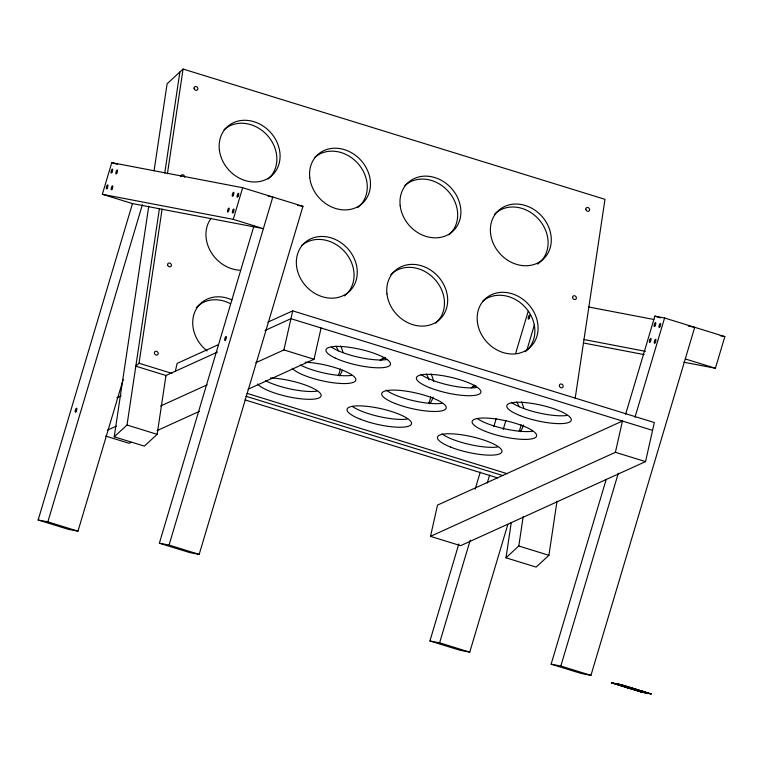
<?xml version="1.0" encoding="UTF-8"?>
<svg xmlns="http://www.w3.org/2000/svg" width="763" height="763" viewBox="0 0 763 763"><rect width="100%" height="100%" fill="white"/><g stroke="black" fill="none" stroke-linecap="round" stroke-linejoin="round"><path stroke-width="1.14" d="M165.962 375.491L157.149 434.328L144.36 446.126L114.221 436.817L148.766 206.163M154.059 170.864L167.097 83.777L183.082 69.042L604.983 199.324L575.197 398.2M114.221 436.817L127.011 425.029L159.438 208.499M164.732 173.191L179.887 71.989M166.534 375.663L135.824 366.183L139.028 363.236L162.109 209.081M167.402 173.773L183.082 69.042M557.019 501.177L548.912 555.311L536.122 567.1L505.993 557.791L511.277 522.493M505.993 557.791L518.783 546.003L523.189 516.58M175.366 371.219L177.121 363.407L218.17 344.752M255.796 362.721L283.912 349.94L292.696 310.865L654.33 422.54L645.536 461.605L460.614 545.669L430.485 536.36L437.514 505.106L622.436 421.052L615.407 452.306L430.485 536.36M248.08 389.235L314.051 359.249L321.08 327.985M102.337 194.288L233.249 219.353L263.378 228.662L132.476 203.597L102.337 194.288L111.77 162.643L242.672 187.717L302.949 206.325L199.191 554.377L189.491 552.517L159.362 543.208L253.926 225.972M123.224 379.392L77.979 531.162L68.288 529.303L38.15 519.994L132.381 203.902M38.15 519.994L47.85 521.854L142.414 204.618M233.249 219.353L242.672 187.717M159.362 543.208L169.052 545.068L272.811 197.026L268.137 196.129M507.853 524.334L469.75 652.136L460.051 650.276L429.912 640.977L458.83 543.981M475.158 489.207L480.261 472.087M493.871 426.441L496.255 418.448M515.645 353.412L528.225 311.19M429.912 640.977L439.612 642.827L470.227 540.128M487.242 483.074L489.617 475.082M503.227 429.435L505.945 420.308M527.042 349.559L534.52 324.456M688.245 326.068L694.712 327.298L590.953 675.35L581.263 673.491L551.124 664.182L606.232 479.326M625.622 414.28L654.883 316.14L664.583 317.999L724.85 336.607L715.417 368.252L683.858 362.206M551.124 664.182L560.824 666.042L618.316 473.194M634.978 417.275L664.583 317.999M267.851 322.158L292.696 310.865M116.834 397.828L121.155 395.863M165.495 375.701L217.493 352.067M264.99 330.484L290.941 318.686L652.575 430.351M107.64 430.065L116.291 426.135M160.631 405.983L207.126 384.838M131.284 442.321L129.119 443.303L105.685 436.064M157.235 430.523L199.41 411.352M297.56 205.295L302.949 206.325M588.349 306.936L653.805 319.468M720.177 335.71L724.85 336.607M583.6 339.468L645.546 351.333M584.515 343.178L644.125 354.595M611.392 682.799L621.092 684.649L651.23 693.958L641.53 692.098L611.392 682.799L651.23 693.958M618.927 685.126L628.626 686.977M626.461 687.453L636.161 689.304M633.996 689.781L643.695 691.631M631.726 688.569C636.466 689.876 627.234 687.015 630.238 688.112M630.476 687.997L627.358 687.196L631.211 688.417M631.506 688.302L635.264 689.561L630.104 688.15M654.883 316.14L660.462 317.866M111.77 162.643L117.349 164.369M685.279 358.944L715.417 368.252M283.912 349.94L314.051 359.249M615.407 452.306L645.536 461.605M247.002 393.346L507.424 473.756M139.028 363.236L171.999 373.422M245.924 396.245L502.931 475.607M244.999 399.898L497.457 477.857M127.011 425.029L157.149 434.328M518.783 546.003L548.912 555.311M169.052 545.068L199.191 554.377M560.824 666.042L590.953 675.35M618.669 684.192L648.808 693.5M616.246 683.724L646.385 693.033M613.824 683.257L643.953 692.566M47.85 521.854L77.979 531.162M439.612 642.827L469.75 652.136M621.092 684.649L641.53 692.098M180.85 176.625A2.06 1.755 47.3 0 1 182.71 174.756A2.06 1.755 47.3 0 1 184.617 177.197M471.219 387.89A33.028 28.078 47.3 0 1 474.433 385.172M521.463 401.853A33.028 28.078 47.3 0 1 523.78 408.176M523.542 425.01A33.028 28.078 47.3 0 1 520.252 431.715M340.651 346.011A33.028 28.078 47.3 0 1 342.969 352.344M342.368 370.198A33.028 28.078 47.3 0 1 339.44 375.873M380.098 360.727A33.028 28.078 47.3 0 1 384.027 357.246M431.057 373.927A33.028 28.078 47.3 0 1 433.651 381.414M433.136 397.084A33.028 28.078 47.3 0 1 429.846 403.799M380.832 360.203A33.028 28.078 47.3 0 1 385.449 357.647M426.355 374.042A33.028 28.078 47.3 0 1 429.092 379.793M430.742 396.836A33.028 28.078 47.3 0 1 428.758 403.045M473.003 386.984A33.028 28.078 47.3 0 1 475.854 385.563M516.761 401.958A33.028 28.078 47.3 0 1 519.126 406.736M521.148 424.753A33.028 28.078 47.3 0 1 519.164 430.971M335.939 346.116A33.028 28.078 47.3 0 1 338.305 350.904M340.336 368.92A33.028 28.078 47.3 0 1 338.352 375.129M196.225 307.689A33.028 28.078 47.3 0 1 230.655 303.827M301.967 245.314A33.028 28.078 47.3 0 1 345.448 252.591A33.028 28.078 47.3 0 1 344.418 295.891M390.837 274.661A33.028 28.078 47.3 0 1 434.624 279.115A33.028 28.078 47.3 0 1 435.644 323.14M482.788 301.147A33.028 28.078 47.3 0 1 526.26 308.433A33.028 28.078 47.3 0 1 525.23 351.724M223.988 129.834A33.028 28.078 47.3 0 1 267.441 135.48A33.028 28.078 47.3 0 1 268.051 179.047M314.394 157.75A33.028 28.078 47.3 0 1 358.257 163.864A33.028 28.078 47.3 0 1 357.637 207.631M404.81 185.667A33.028 28.078 47.3 0 1 448.253 191.313A33.028 28.078 47.3 0 1 448.863 234.88M494.462 214.317A33.028 28.078 47.3 0 1 539.079 219.696A33.028 28.078 47.3 0 1 537.6 264.093M239.935 270.226A33.028 28.078 47.3 0 1 210.378 251.008A33.028 28.078 47.3 0 1 211.16 218.247M207.145 350.951A33.028 28.078 47.3 0 1 195.404 310.636A33.028 28.078 47.3 0 1 231.952 299.926M566.919 415.473A33.028 8.05 12.7 0 1 511.324 402.263M316.759 391.161A33.028 8.05 12.7 0 1 265.562 380.708M441.844 403.322A33.028 8.05 12.7 0 1 386.24 390.103M532.25 431.238A33.028 8.05 12.7 0 1 477.371 418.563M407.165 419.078A33.028 8.05 12.7 0 1 352.296 406.412M387.575 359.392A33.028 8.05 12.7 0 1 331.686 347.279M476.513 387.556A33.028 8.05 12.7 0 1 420.918 374.347M497.571 447.004A33.028 8.05 12.7 0 1 441.977 433.785M351.438 375.406A33.028 8.05 12.7 0 1 300.24 364.952M305.162 362.225A33.028 8.05 12.7 0 1 352.105 375.043A33.028 8.05 12.7 0 1 335.081 382.997A33.028 8.05 12.7 0 1 292.239 368.252M270.493 377.981A33.028 8.05 12.7 0 1 317.427 390.799A33.028 8.05 12.7 0 1 300.412 398.753A33.028 8.05 12.7 0 1 257.57 384.018M623.781 686.051L639.213 690.744L623.781 686.051M572.612 297.599A2.06 1.755 47.3 0 0 575.674 299.325A2.06 1.755 47.3 0 0 575.207 295.987A2.06 1.755 47.3 0 0 572.612 297.599M559.384 385.811A2.06 1.755 47.3 0 0 562.417 387.614A2.06 1.755 47.3 0 0 562.035 384.275A2.06 1.755 47.3 0 0 559.384 385.811M585.822 209.291A2.06 1.755 47.3 0 0 588.855 211.093A2.06 1.755 47.3 0 0 588.464 207.755A2.06 1.755 47.3 0 0 585.822 209.291M194.06 88.317A2.06 1.755 47.3 0 0 197.083 90.11A2.06 1.755 47.3 0 0 196.701 86.782A2.06 1.755 47.3 0 0 194.06 88.317M167.622 264.837A2.06 1.755 47.3 0 0 170.654 266.63A2.06 1.755 47.3 0 0 170.263 263.292A2.06 1.755 47.3 0 0 167.622 264.837M154.403 353.097A2.06 1.755 47.3 0 0 157.436 354.89A2.06 1.755 47.3 0 0 157.044 351.552A2.06 1.755 47.3 0 0 154.403 353.097M219.362 149.767A33.028 28.078 47.3 0 0 267.803 178.523A33.028 28.078 47.3 0 0 261.671 125.132A33.028 28.078 47.3 0 0 219.362 149.767M309.768 177.684A33.028 28.078 47.3 0 0 358.209 206.449A33.028 28.078 47.3 0 0 352.077 153.058A33.028 28.078 47.3 0 0 309.768 177.684M400.174 205.609A33.028 28.078 47.3 0 0 448.625 234.365A33.028 28.078 47.3 0 0 442.483 180.974A33.028 28.078 47.3 0 0 400.174 205.609M490.58 233.526A33.028 28.078 47.3 0 0 539.031 262.281A33.028 28.078 47.3 0 0 532.889 208.89A33.028 28.078 47.3 0 0 490.58 233.526M477.371 321.786A33.028 28.078 47.3 0 0 525.812 350.541A33.028 28.078 47.3 0 0 519.67 297.15A33.028 28.078 47.3 0 0 477.371 321.786M386.955 293.86A33.028 28.078 47.3 0 0 435.406 322.625A33.028 28.078 47.3 0 0 429.264 269.234A33.028 28.078 47.3 0 0 386.955 293.86M296.549 265.944A33.028 28.078 47.3 0 0 344.99 294.709A33.028 28.078 47.3 0 0 338.858 241.308A33.028 28.078 47.3 0 0 296.549 265.944M334.909 357.885A33.028 8.05 12.7 0 0 389.216 365.954A33.028 8.05 12.7 0 0 350.579 347.489A33.028 8.05 12.7 0 0 334.909 357.885M429.674 387.69A33.028 8.05 12.7 0 0 480.738 392.659A33.028 8.05 12.7 0 0 435.501 374.728A33.028 8.05 12.7 0 0 429.674 387.69M520.08 415.606A33.028 8.05 12.7 0 0 571.144 420.575A33.028 8.05 12.7 0 0 525.907 402.645A33.028 8.05 12.7 0 0 520.08 415.606M395.005 403.455A33.028 8.05 12.7 0 0 446.069 408.415A33.028 8.05 12.7 0 0 400.833 390.494A33.028 8.05 12.7 0 0 395.005 403.455M485.411 431.372A33.028 8.05 12.7 0 0 536.475 436.331A33.028 8.05 12.7 0 0 491.238 418.41A33.028 8.05 12.7 0 0 485.411 431.372M360.327 419.211A33.028 8.05 12.7 0 0 411.391 424.18A33.028 8.05 12.7 0 0 366.154 406.25A33.028 8.05 12.7 0 0 360.327 419.211M450.733 447.128A33.028 8.05 12.7 0 0 501.796 452.097A33.028 8.05 12.7 0 0 456.56 434.166A33.028 8.05 12.7 0 0 450.733 447.128M622.732 686.28A16.519 0.515 16.6 0 0 647.119 693.109A16.519 0.515 16.6 0 0 624.086 685.746A16.519 0.515 16.6 0 0 622.732 686.28M659.804 326.926A2.06 0.61 -72.8 0 0 660.52 323.56A2.06 0.61 -72.8 0 0 659.06 325.839A2.06 0.61 -72.8 0 0 659.804 326.926M655.093 342.74A2.06 0.61 -72.8 0 0 655.808 339.382A2.06 0.61 -72.8 0 0 654.339 341.662A2.06 0.61 -72.8 0 0 655.093 342.74M654.959 325.992A2.06 0.61 -72.8 0 0 655.675 322.635A2.06 0.61 -72.8 0 0 654.206 324.914A2.06 0.61 -72.8 0 0 654.959 325.992M650.248 341.814A2.06 0.61 -72.8 0 0 650.953 338.457A2.06 0.61 -72.8 0 0 649.494 340.737A2.06 0.61 -72.8 0 0 650.248 341.814M233.192 212.457A2.06 0.61 -72.8 0 0 233.907 209.1A2.06 0.61 -72.8 0 0 232.438 211.38A2.06 0.61 -72.8 0 0 233.192 212.457M228.337 211.532A2.06 0.61 -72.8 0 0 229.053 208.175A2.06 0.61 -72.8 0 0 227.593 210.454A2.06 0.61 -72.8 0 0 228.337 211.532M237.903 196.644A2.06 0.61 -72.8 0 0 238.619 193.277A2.06 0.61 -72.8 0 0 237.159 195.557A2.06 0.61 -72.8 0 0 237.903 196.644M233.058 195.709A2.06 0.61 -72.8 0 0 233.774 192.352A2.06 0.61 -72.8 0 0 232.305 194.632A2.06 0.61 -72.8 0 0 233.058 195.709M111.846 172.505A2.06 0.61 -72.8 0 0 112.562 169.138A2.06 0.61 -72.8 0 0 111.102 171.417A2.06 0.61 -72.8 0 0 111.846 172.505M116.701 173.43A2.06 0.61 -72.8 0 0 117.416 170.073A2.06 0.61 -72.8 0 0 115.947 172.352A2.06 0.61 -72.8 0 0 116.701 173.43M111.98 189.253A2.06 0.61 -72.8 0 0 112.695 185.886A2.06 0.61 -72.8 0 0 111.236 188.165A2.06 0.61 -72.8 0 0 111.98 189.253M107.135 188.318A2.06 0.61 -72.8 0 0 107.85 184.961A2.06 0.61 -72.8 0 0 106.381 187.24A2.06 0.61 -72.8 0 0 107.135 188.318M76.023 411.667A2.06 0.61 -72.8 0 0 76.739 408.3A2.06 0.61 -72.8 0 0 75.27 410.58A2.06 0.61 -72.8 0 0 76.023 411.667M225.533 339.955A2.06 0.61 -72.8 0 0 226.249 336.597A2.06 0.61 -72.8 0 0 224.78 338.877A2.06 0.61 -72.8 0 0 225.533 339.955M529.036 318.6A2.06 0.61 -72.8 0 0 529.751 315.243A2.06 0.61 -72.8 0 0 528.282 317.522A2.06 0.61 -72.8 0 0 529.036 318.6"/></g></svg>
